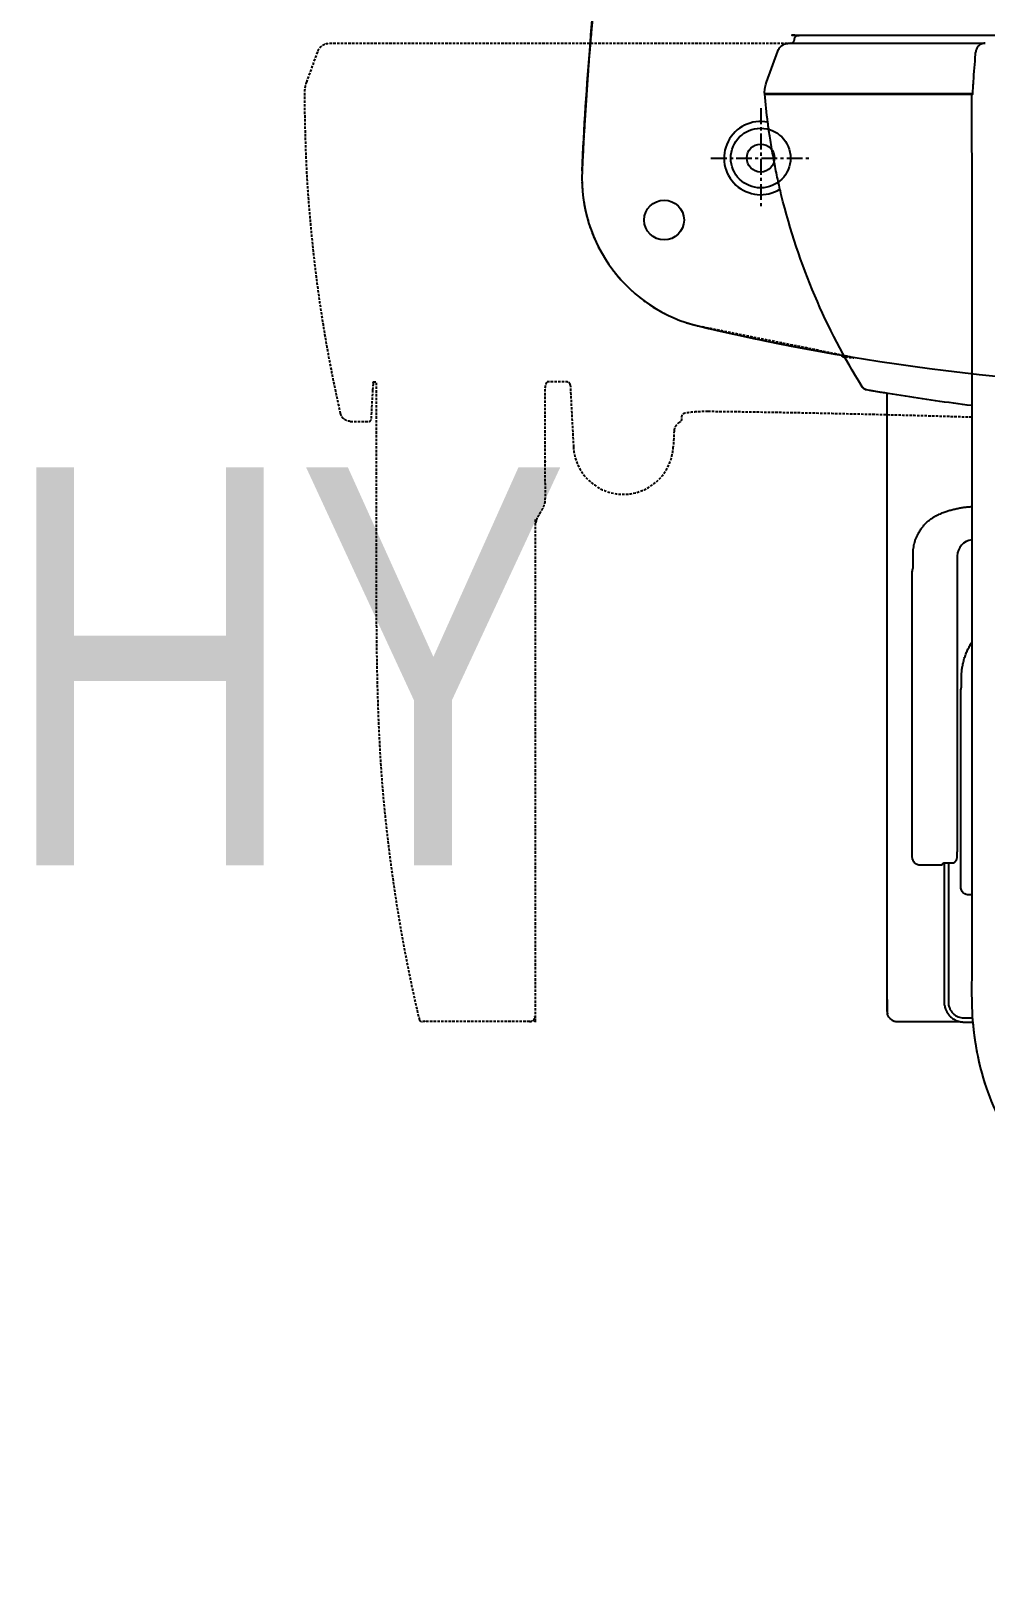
# Model space of a CAD drawing. Header units: millimetres. Extents: x 26027 to 581921, y 7230 to 233891.
# Drawn here: x 477823 to 478302, y 157519 to 158297 of the extents above; entities that cross this region are included whole.
import ezdxf
from ezdxf import colors
from ezdxf.entities.mleader import LeaderData, LeaderLine
from ezdxf.math import Vec2, Vec3

# ---------------------------------------------------------------- set-up
doc = ezdxf.new("R2010")
doc.units = ezdxf.units.MM
doc.header["$LTSCALE"] = 5
for name, pattern in [('CACHE', [0.375, 0.25, -0.125]), ('CENTER', [50.8, 31.75, -6.35, 6.35, -6.35]), ('FANTOME', [2.5, 1.25, -0.25, 0.25, -0.25, 0.25, -0.25])]:
    doc.linetypes.add(name, pattern=pattern)
doc.layers.add('72_EGR_BASE_TEXT', color=7, linetype='Continuous', lineweight=5)
doc.layers.add('E-POWR', color=7, linetype='Continuous', lineweight=9, true_color=0x4e7e3e)
for name, color, linetype in [('GE-ANCHORAGE_FLOOR', 222, 'Continuous'), ('GE-CLEARANCE', 83, 'FANTOME'), ('GE-EQUIPMENT', 140, 'Continuous'), ('GE-EQUIPMENT_INSERTION', 140, 'Continuous'), ('GE-EQUIPMENT_MOVEMENT', 241, 'CACHE'), ('GE-EQUIPMENT_OUTLINE', 131, 'CACHE')]:
    doc.layers.add(name, color=color, linetype=linetype)
doc.layers.add('GE-DESIGNER_WARNING', color=1, linetype='Continuous', plot=False)
doc.styles.get("Standard").update_dxf_attribs({"font": 'calibri.ttf'})
doc.styles.add('X3G_ENTITY_2587EA', font='swisscl.ttf', dxfattribs={"height": 200})

# ---------------------------------------------------------------- blocks, each defined once
blk = doc.blocks.new('GE-EUR01979')
at = {"layer": 'GE-ANCHORAGE_FLOOR', "color": 93, "linetype": 'CENTER', "ltscale": 0.05}
for p, q in [((-235, -577.47), (-235, -627.47)), ((-260, -602.47), (-210, -602.47))]:
    blk.add_line(p, q, dxfattribs=at)
at = {"layer": 'GE-ANCHORAGE_FLOOR'}
for radius in [15, 7]:
    blk.add_circle((-235, -602.47), radius, dxfattribs=at)
for centre, radius, start, end in [((-248.2, -612.45), 76.61, 177.38163, 256.72661), ((0, 439.67), 1157.61, 256.72661, 283.27339)]:
    blk.add_arc(centre, radius, start, end, dxfattribs=at)
blk.add_open_spline([(-324.73, -608.95), (-323.74, -587.37), (-322.36, -565.82), (-320.57, -544.29), (-318.93, -524.45), (-316.94, -504.63), (-314.59, -484.85), (-312.46, -466.81), (-310.02, -448.81), (-307.27, -430.85), (-304.8, -414.68), (-302.07, -398.55), (-299.08, -382.47), (-296.43, -368.24), (-293.58, -354.05), (-290.5, -339.91), (-287.81, -327.54), (-284.94, -315.21), (-281.9, -302.93), (-279.17, -291.9), (-276.3, -280.9), (-273.27, -269.95), (-270.42, -259.65), (-267.43, -249.39), (-264.3, -239.18), (-261.2, -229.04), (-257.95, -218.95), (-254.54, -208.92), (-251.11, -198.78), (-247.52, -188.69), (-243.75, -178.67), (-239.99, -168.63), (-236.05, -158.66), (-231.93, -148.76), (-227.84, -138.93), (-223.56, -129.17), (-219.09, -119.51)], degree=3, knots=[0, 0, 0, 0, 0.128638, 0.128638, 0.128638, 0.247261, 0.247261, 0.247261, 0.355467, 0.355467, 0.355467, 0.4529, 0.4529, 0.4529, 0.539109, 0.539109, 0.539109, 0.614491, 0.614491, 0.614491, 0.682171, 0.682171, 0.682171, 0.745821, 0.745821, 0.745821, 0.808952, 0.808952, 0.808952, 0.87271, 0.87271, 0.87271, 0.936576, 0.936576, 0.936576, 1, 1, 1, 1], dxfattribs=at)
at = {"layer": 'GE-CLEARANCE'}
blk.add_rational_spline([(511.71, -48.33), (518.19, -49.1), (524.65, -50), (546.92, -53.53), (562.63, -56.8), (585.94, -62.81), (593.67, -65), (609.02, -69.75), (616.64, -72.31), (636.64, -79.55), (648.9, -84.55), (675.56, -96.65), (689.86, -103.98), (710.76, -115.99), (717.63, -120.15), (731.18, -128.82), (737.86, -133.32), (750.49, -142.27), (756.46, -146.7), (786.34, -169.93), (808.62, -190.72), (837.23, -222.7), (845.23, -232.34), (856.7, -247.25), (860.43, -252.29), (871.66, -268.08), (878.84, -279.05), (893.56, -303.55), (900.92, -317.18), (914.95, -346.3), (921.5, -361.84), (927.27, -377.71), (929.17, -382.92), (931.07, -388.13), (932.96, -393.34), (936.68, -403.56), (940.08, -413.89), (947.9, -440.53), (951.86, -456.96), (958.16, -490.16), (960.49, -506.92), (963.21, -537.46), (963.88, -551.22), (964, -564.98), (964.02, -566.44), (964.02, -567.9), (964.02, -569.37), (964.02, -591.35), (963.44, -613.38), (961.04, -658.53), (959.15, -681.64), (954.09, -727.69), (950.9, -750.63), (943.26, -796.19), (938.8, -818.81), (933.72, -841.26), (933.65, -841.56), (933.58, -841.87), (932.37, -847.18), (931.15, -852.16), (929.21, -859.6), (928.55, -862.07), (927.85, -864.6), (927.83, -864.67), (927.81, -864.73), (927.72, -870.15), (927.6, -875.49), (927.25, -889.26), (926.98, -897.59), (926.31, -914.08), (925.9, -922.23), (924.96, -938.36), (924.42, -946.33), (923.21, -961.97), (922.54, -969.64), (921.1, -984.49), (920.33, -991.67), (919.25, -1001.17), (918.94, -1003.83), (918.3, -1009.14), (917.97, -1011.79), (916.97, -1019.76), (916.27, -1025.07), (914.06, -1041.01), (912.46, -1051.65), (907.21, -1083.78), (903.14, -1105.3), (896.73, -1134.94), (894.9, -1143), (892.99, -1151.06), (868.38, -1254.29), (813.26, -1344.98), (732.95, -1414.36), (726.17, -1427.21), (719, -1439.96), (706.72, -1460.48), (701.84, -1468.33), (694.31, -1480), (691.76, -1483.88), (687.89, -1489.67), (686.59, -1491.59), (684.62, -1494.47), (683.97, -1495.43), (682.65, -1497.34), (681.99, -1498.3), (678.25, -1503.67), (675.14, -1508.06), (656.51, -1533.8), (640.02, -1554.38), (605.3, -1593.7), (587.07, -1612.44), (549.13, -1647.91), (529.43, -1664.64), (494.83, -1691.35), (480.23, -1701.87), (458.18, -1716.69), (450.91, -1721.41), (431.31, -1733.71), (418.87, -1741.06), (396.7, -1753.4), (387.03, -1758.53), (372.46, -1765.9), (367.59, -1768.3), (360.27, -1771.82), (357.83, -1772.98), (352.95, -1775.27), (350.51, -1776.4), (345.58, -1778.65), (343.11, -1779.77), (335.65, -1783.09), (330.67, -1785.25), (318.98, -1790.19), (312.27, -1792.92), (298.54, -1798.3), (291.52, -1800.94), (280.93, -1804.76), (277.39, -1806.01), (272.06, -1807.85), (270.28, -1808.46), (267.6, -1809.37), (266.71, -1809.67), (265.37, -1810.12), (264.92, -1810.27), (264.03, -1810.56), (263.58, -1810.71), (262.61, -1811.03), (262.09, -1811.21), (259.55, -1812.04), (257.52, -1812.7), (252.48, -1814.31), (249.46, -1815.26), (242.28, -1817.46), (238.08, -1818.72), (217.4, -1824.72), (200.26, -1829.14), (173.82, -1835.02), (164.95, -1836.85), (151.47, -1839.4), (146.95, -1840.21), (140.12, -1841.39), (137.83, -1841.77), (134.4, -1842.33), (133.25, -1842.52), (131.53, -1842.79), (130.95, -1842.88), (129.8, -1843.06), (129.23, -1843.15), (128.07, -1843.33), (127.5, -1843.42), (125.12, -1843.79), (123.3, -1844.06), (115.87, -1845.14), (110.19, -1845.92), (97.04, -1847.57), (89.52, -1848.41), (78.13, -1849.53), (74.31, -1849.87), (68.56, -1850.36), (66.64, -1850.51), (63.7, -1850.74), (62.68, -1850.82), (60.26, -1850.99), (58.86, -1851.09), (53.84, -1851.44), (50.26, -1851.66), (36.37, -1852.43), (26.37, -1852.79), (11.95, -1853.09), (7.17, -1853.14), (2.53, -1853.16), (0.95, -1853.16), (-0.64, -1853.16), (-2.22, -1853.16), (-4.65, -1853.15), (-7.12, -1853.13), (-18.82, -1852.99), (-28.45, -1852.73), (-44.21, -1852.01), (-50.12, -1851.68), (-59.11, -1851.08), (-62.13, -1850.86), (-66.68, -1850.51), (-68.2, -1850.39), (-70.41, -1850.2), (-71.09, -1850.15), (-72.94, -1849.99), (-74.08, -1849.89), (-78.16, -1849.52), (-81.07, -1849.24), (-87.38, -1848.61), (-90.76, -1848.25), (-104.33, -1846.72), (-114.28, -1845.4), (-128.92, -1843.22), (-133.75, -1842.45), (-140.93, -1841.25), (-143.32, -1840.84), (-148.07, -1840), (-150.45, -1839.57), (-160.11, -1837.79), (-167.43, -1836.33), (-178.61, -1833.96), (-182.36, -1833.13), (-188.05, -1831.84), (-189.95, -1831.4), (-192.82, -1830.73), (-193.79, -1830.5), (-195.71, -1830.04), (-196.67, -1829.81), (-198.68, -1829.33), (-199.69, -1829.08), (-201.99, -1828.51), (-203.27, -1828.19), (-209.16, -1826.72), (-213.72, -1825.53), (-227.3, -1821.87), (-236.18, -1819.31), (-249.28, -1815.31), (-253.61, -1813.95), (-260.05, -1811.87), (-262.19, -1811.17), (-266.44, -1809.76), (-268.56, -1809.04), (-274.23, -1807.11), (-277.77, -1805.88), (-293.04, -1800.43), (-304.79, -1795.95), (-322.48, -1788.73), (-328.38, -1786.24), (-337.26, -1782.37), (-340.22, -1781.06), (-344.67, -1779.06), (-346.16, -1778.39), (-349.13, -1777.03), (-350.62, -1776.35), (-352.99, -1775.25), (-353.88, -1774.83), (-358.03, -1772.89), (-361.27, -1771.35), (-375.75, -1764.34), (-386.91, -1758.62), (-409.47, -1746.4), (-420.87, -1739.88), (-437.79, -1729.64), (-443.39, -1726.16), (-454.55, -1719.04), (-460.08, -1715.41), (-471.78, -1707.55), (-477.9, -1703.31), (-499.96, -1687.58), (-515.64, -1675.54), (-546.22, -1650.23), (-561.13, -1636.96), (-590.03, -1609.25), (-604.02, -1594.82), (-630.95, -1564.89), (-643.88, -1549.4), (-662.41, -1525.48), (-668.44, -1517.39), (-677.25, -1505.09), (-680.15, -1500.96), (-685.87, -1492.66), (-688.7, -1488.49), (-692.87, -1482.18), (-694.25, -1480.07), (-705.31, -1463.05), (-714.45, -1447.89), (-726.43, -1426.52), (-729.73, -1420.45), (-732.95, -1414.36), (-813.26, -1344.98), (-868.38, -1254.29), (-892.99, -1151.06), (-894.9, -1143), (-896.73, -1134.94), (-903.14, -1105.3), (-907.21, -1083.78), (-912.46, -1051.65), (-914.06, -1041.01), (-916.27, -1025.07), (-916.97, -1019.76), (-917.97, -1011.79), (-918.3, -1009.14), (-918.94, -1003.83), (-919.25, -1001.17), (-920.33, -991.67), (-921.1, -984.49), (-922.54, -969.64), (-923.21, -961.97), (-924.42, -946.33), (-924.96, -938.36), (-925.9, -922.23), (-926.31, -914.08), (-926.98, -897.59), (-927.25, -889.26), (-927.6, -875.49), (-927.72, -870.15), (-927.81, -864.73), (-927.83, -864.67), (-927.85, -864.6), (-928.55, -862.07), (-929.21, -859.6), (-931.15, -852.16), (-932.37, -847.18), (-933.58, -841.87), (-933.65, -841.56), (-933.72, -841.26), (-938.8, -818.81), (-943.26, -796.19), (-950.9, -750.63), (-954.09, -727.69), (-959.15, -681.64), (-961.04, -658.53), (-963.44, -613.38), (-964.02, -591.35), (-964.02, -569.37), (-964.02, -567.9), (-964.02, -566.44), (-964, -564.98), (-963.88, -551.22), (-963.21, -537.46), (-960.49, -506.92), (-958.16, -490.16), (-951.86, -456.96), (-947.9, -440.53), (-940.08, -413.89), (-936.68, -403.56), (-932.96, -393.34), (-931.07, -388.13), (-929.17, -382.92), (-927.27, -377.71), (-921.5, -361.84), (-914.95, -346.3), (-900.92, -317.18), (-893.56, -303.55), (-878.84, -279.05), (-871.66, -268.08), (-860.43, -252.29), (-856.7, -247.25), (-845.23, -232.34), (-837.23, -222.7), (-808.62, -190.72), (-786.34, -169.93), (-756.46, -146.7), (-750.49, -142.27), (-737.86, -133.32), (-731.18, -128.82), (-717.63, -120.15), (-710.76, -115.99), (-689.86, -103.98), (-675.56, -96.65), (-648.9, -84.55), (-636.64, -79.55), (-616.64, -72.31), (-609.02, -69.75), (-593.67, -65), (-585.94, -62.81), (-562.63, -56.8), (-546.92, -53.53), (-524.65, -50), (-518.19, -49.1), (-511.71, -48.33)], [1, 1, 1, 1, 1, 1, 1, 1, 1, 1, 1, 1, 1, 1, 1, 1, 1, 1, 1, 1, 1, 1, 1, 1, 1, 1, 1, 1, 1, 1, 1, 1, 1, 1, 1, 1, 1, 1, 1, 1, 1, 1, 1, 1, 0.999993594939, 0.999993594939, 1, 1, 1, 1, 1, 1, 1, 1, 1, 1, 1, 1, 1, 1, 1, 1, 1, 1, 1, 1, 1, 1, 1, 1, 1, 1, 1, 1, 1, 1, 1, 1, 1, 1, 1, 1, 1, 1, 1, 1, 1, 1, 1, 1, 0.967787937477, 0.967787937477, 1, 1, 1, 1, 1, 1, 1, 1, 1, 1, 1, 1, 1, 1, 1, 1, 1, 1, 1, 1, 1, 1, 1, 1, 1, 1, 1, 1, 1, 1, 1, 1, 1, 1, 1, 1, 1, 1, 1, 1, 1, 1, 1, 1, 1, 1, 1, 1, 1, 1, 1, 1, 1, 1, 1, 1, 1, 1, 1, 1, 1, 1, 1, 1, 1, 1, 1, 1, 1, 1, 1, 1, 1, 1, 1, 1, 1, 1, 1, 1, 1, 1, 1, 1, 1, 1, 1, 1, 1, 1, 1, 1, 1, 1, 1, 1, 1, 1, 0.999996158604, 0.999996158604, 1, 1, 1, 1, 1, 1, 1, 1, 1, 1, 1, 1, 1, 1, 1, 1, 1, 1, 1, 1, 1, 1, 1, 1, 1, 1, 1, 1, 1, 1, 1, 1, 1, 1, 1, 1, 1, 1, 1, 1, 1, 1, 1, 1, 1, 1, 1, 1, 1, 1, 1, 1, 1, 1, 1, 1, 1, 1, 1, 1, 1, 1, 1, 1, 1, 1, 1, 1, 1, 1, 1, 1, 1, 1, 1, 1, 1, 1, 1, 1, 1, 1, 1, 1, 1, 1, 1, 1, 1, 1, 1, 1, 1, 1, 1, 1, 1, 1, 0.967787823125, 0.967787823125, 1, 1, 1, 1, 1, 1, 1, 1, 1, 1, 1, 1, 1, 1, 1, 1, 1, 1, 1, 1, 1, 1, 1, 1, 1, 1, 1, 1, 1, 1, 1, 1, 1, 1, 1, 1, 1, 1, 1, 1, 1, 1, 1, 1, 0.999993594939, 0.999993594939, 1, 1, 1, 1, 1, 1, 1, 1, 1, 1, 1, 1, 1, 1, 1, 1, 1, 1, 1, 1, 1, 1, 1, 1, 1, 1, 1, 1, 1, 1, 1, 1, 1, 1, 1, 1, 1, 1, 1, 1, 1, 1, 1, 1], degree=3, knots=[0, 0, 0, 0, 0.023269, 0.023269, 0.080452, 0.080452, 0.109043, 0.109043, 0.137635, 0.137635, 0.1848, 0.1848, 0.242091, 0.242091, 0.270737, 0.270737, 0.299383, 0.299383, 0.32583, 0.32583, 0.434215, 0.434215, 0.478819, 0.478819, 0.501121, 0.501121, 0.547839, 0.547839, 0.603073, 0.603073, 0.663117, 0.663117, 0.663117, 1.663117, 1.663117, 1.663117, 1.75818, 1.75818, 1.905851, 1.905851, 2.053523, 2.053523, 2.17378, 2.17378, 2.17378, 2.182547, 2.182547, 2.182547, 2.235984, 2.235984, 2.292117, 2.292117, 2.34825, 2.34825, 2.404382, 2.404382, 2.404382, 2.405314, 2.405314, 2.420541, 2.420541, 2.428154, 2.428154, 2.428344, 2.428344, 2.428344, 2.470493, 2.470493, 2.53809, 2.53809, 2.605687, 2.605687, 2.673284, 2.673284, 2.740881, 2.740881, 2.808478, 2.808478, 2.834718, 2.834718, 2.860958, 2.860958, 2.913438, 2.913438, 3.018399, 3.018399, 3.2303, 3.2303, 3.309204, 3.309204, 3.309204, 3.933462, 3.933462, 3.933462, 4.770255, 4.770255, 5.295138, 5.295138, 5.55758, 5.55758, 5.688801, 5.688801, 5.754411, 5.754411, 5.820021, 5.820021, 6.122276, 6.122276, 7.606105, 7.606105, 9.089934, 9.089934, 10.573763, 10.573763, 11.620162, 11.620162, 12.127925, 12.127925, 12.983197, 12.983197, 13.638484, 13.638484, 13.966128, 13.966128, 14.129949, 14.129949, 14.293771, 14.293771, 14.459614, 14.459614, 14.793369, 14.793369, 15.243027, 15.243027, 15.710278, 15.710278, 15.943904, 15.943904, 16.060716, 16.060716, 16.119123, 16.119123, 16.148326, 16.148326, 16.177529, 16.177529, 16.210537, 16.210537, 16.339011, 16.339011, 16.526686, 16.526686, 16.782296, 16.782296, 17.773509, 17.773509, 18.262104, 18.262104, 18.506402, 18.506402, 18.628551, 18.628551, 18.689625, 18.689625, 18.720162, 18.720162, 18.7507, 18.7507, 18.780764, 18.780764, 18.874817, 18.874817, 19.164726, 19.164726, 19.538604, 19.538604, 19.725543, 19.725543, 19.819012, 19.819012, 19.868189, 19.868189, 19.937416, 19.937416, 20.115945, 20.115945, 20.638695, 20.638695, 20.908221, 20.908221, 20.908221, 20.915011, 20.915011, 20.915011, 20.997752, 20.997752, 21.303196, 21.303196, 21.481208, 21.481208, 21.570213, 21.570213, 21.614716, 21.614716, 21.634617, 21.634617, 21.667436, 21.667436, 21.751611, 21.751611, 21.85121, 21.85121, 22.153875, 22.153875, 22.305207, 22.305207, 22.380874, 22.380874, 22.45654, 22.45654, 22.687518, 22.687518, 22.803007, 22.803007, 22.860751, 22.860751, 22.889623, 22.889623, 22.918496, 22.918496, 22.948063, 22.948063, 22.985887, 22.985887, 23.121496, 23.121496, 23.393429, 23.393429, 23.529395, 23.529395, 23.597378, 23.597378, 23.665361, 23.665361, 23.778444, 23.778444, 24.15334, 24.15334, 24.340787, 24.340787, 24.434511, 24.434511, 24.481373, 24.481373, 24.528235, 24.528235, 24.556567, 24.556567, 24.659897, 24.659897, 25.018563, 25.018563, 25.392046, 25.392046, 25.578788, 25.578788, 25.765529, 25.765529, 25.973583, 25.973583, 26.520801, 26.520801, 27.068019, 27.068019, 27.615237, 27.615237, 28.162455, 28.162455, 28.436064, 28.436064, 28.572869, 28.572869, 28.709673, 28.709673, 28.778076, 28.778076, 29.260911, 29.260911, 29.451381, 29.451381, 29.451381, 30.075641, 30.075641, 30.075641, 30.154545, 30.154545, 30.366446, 30.366446, 30.471406, 30.471406, 30.523887, 30.523887, 30.550127, 30.550127, 30.576367, 30.576367, 30.643964, 30.643964, 30.711561, 30.711561, 30.779158, 30.779158, 30.846755, 30.846755, 30.914352, 30.914352, 30.956501, 30.956501, 30.956501, 30.956691, 30.956691, 30.964304, 30.964304, 30.97953, 30.97953, 30.980462, 30.980462, 30.980462, 31.036595, 31.036595, 31.092728, 31.092728, 31.14886, 31.14886, 31.202297, 31.202297, 31.202297, 31.211064, 31.211064, 31.211064, 31.331322, 31.331322, 31.478993, 31.478993, 31.626665, 31.626665, 31.721727, 31.721727, 31.721727, 32.721727, 32.721727, 32.721727, 32.781772, 32.781772, 32.837006, 32.837006, 32.883724, 32.883724, 32.906026, 32.906026, 32.95063, 32.95063, 33.059014, 33.059014, 33.085462, 33.085462, 33.114108, 33.114108, 33.142753, 33.142753, 33.200044, 33.200044, 33.24721, 33.24721, 33.275802, 33.275802, 33.304393, 33.304393, 33.361576, 33.361576, 33.384845, 33.384845, 33.384845, 33.384845], dxfattribs=at)
at = {"layer": 'GE-EQUIPMENT'}
for p, q in [((-232.1, -564.34), (-226.41, -548.72)), ((-168.41, -544.77), (-146.29, -544.77)), ((-126.97, -549.32), (-126.97, -549.32)), ((-233.01, -569.97), (-233.01, -569.35)), ((-233.01, -569.97), (-128.43, -569.97)), ((-230.99, -570.27), (-231, -569.97)), ((-171.4, -1025.24), (-171.4, -720.73))]:
    blk.add_line(p, q, dxfattribs=at)
for points in [[(-128.93, -794.37, 0.384575), (-136.21, -802.43), (-136.21, -951.15)], [(-171.4, -1031.38), (-171.4, -1025.24), (-171.4, -1031.38, 0.056405), (-171.27, -1032.5)], [(-168.85, -1035.74, 0.128872), (-166.4, -1036.38), (-156.29, -1036.38), (-135.02, -1036.38)]]:
    blk.add_lwpolyline(points, format="xyb", dxfattribs=at)
blk.add_circle((-283.5, -633.59), 10, dxfattribs=at)
for centre, radius, start, end in [((-235, -602.47), 18.39, 78.83111, 301.81621), ((-248.2, -612.45), 76.61, 177.37218, 256.72661), ((0, 439.67), 1157.61, 256.72661, 260.39469)]:
    blk.add_arc(centre, radius, start, end, dxfattribs=at)
for points, knots in [([(-219.09, -119.51), (-226.41, -135.31), (-233.19, -151.36), (-239.51, -167.58), (-246.72, -186.08), (-253.34, -204.81), (-259.44, -223.71), (-266.17, -244.59), (-272.28, -265.68), (-277.83, -286.91), (-284.08, -310.81), (-289.62, -334.89), (-294.54, -359.1), (-300.08, -386.38), (-304.82, -413.82), (-308.85, -441.37), (-313.03, -470.01), (-316.43, -498.77), (-319.11, -527.59), (-321.62, -554.66), (-323.48, -581.78), (-324.73, -608.93)], [0, 0, 0, 0, 0.10372, 0.10372, 0.10372, 0.221992, 0.221992, 0.221992, 0.352703, 0.352703, 0.352703, 0.49985, 0.49985, 0.49985, 0.665671, 0.665671, 0.665671, 0.838099, 0.838099, 0.838099, 1, 1, 1, 1]), ([(-231.41, -584.65), (-232.03, -579.87), (-232.55, -575.07), (-232.96, -570.27), (-232.09, -570.27), (-230.27, -570.27), (-227.27, -570.27), (-222.66, -570.27), (-215.28, -570.27), (-205.39, -570.27), (-195.5, -570.27), (-183.1, -570.27), (-168.65, -570.27), (-156.57, -570.27), (-143.05, -570.27), (-128.45, -570.27), (-128.4, -569.02), (-128.33, -568.07), (-128.21, -566.24), (-128.16, -565.51), (-128.11, -564.78), (-127.73, -559.43), (-127.4, -554.86), (-127.04, -550.33), (-127.02, -549.99), (-127, -549.65), (-126.96, -549.24), (-126.96, -549.2), (-126.96, -549.15), (-126.95, -549.11)], [0, 0, 0, 0, 1.446591, 1.446591, 1.446591, 1.630586, 1.630586, 1.630586, 1.912815, 1.912815, 1.912815, 2.195043, 2.195043, 2.195043, 2.43089, 2.43089, 2.43089, 2.565956, 2.565956, 2.565956, 2.82161, 2.82161, 4.434352, 4.434352, 4.434352, 4.554049, 4.554049, 4.554049, 4.56037, 4.56037, 4.56037, 4.56037]), ([(-226.41, -548.72), (-226.19, -548.11), (-225.87, -547.53), (-225.06, -546.52), (-224.58, -546.08), (-223.51, -545.39), (-222.91, -545.13), (-222.05, -544.9), (-221.8, -544.85), (-221.29, -544.79), (-221.03, -544.77), (-220.77, -544.77)], [0, 0, 0, 0, 0.1945222, 0.1945222, 0.385584, 0.385584, 0.5767703, 0.5767703, 0.6529688, 0.6529688, 0.7304321, 0.7304321, 0.7304321, 0.7304321]), ([(-220.78, -544.77), (-220.78, -544.77), (-220.33, -544.77), (-219.44, -544.77), (-219.28, -544.77), (-219.11, -544.77), (-218.93, -544.77), (-218, -544.77), (-216.71, -544.77), (-215.08, -544.77), (-214.33, -544.77), (-213.51, -544.77), (-212.61, -544.77), (-211.26, -544.77), (-209.74, -544.77), (-208.07, -544.77), (-206.21, -544.77), (-204.17, -544.77), (-201.93, -544.77), (-201.08, -544.77), (-200.21, -544.77), (-199.3, -544.77), (-196.39, -544.77), (-193.2, -544.77), (-189.74, -544.77), (-188.87, -544.77), (-187.99, -544.77), (-187.09, -544.77), (-184.82, -544.77), (-182.45, -544.77), (-179.97, -544.77), (-176.91, -544.77), (-173.69, -544.77), (-170.33, -544.77), (-169.7, -544.77), (-169.06, -544.77), (-168.41, -544.77)], [0.372619, 0.372619, 0.372619, 0.372619, 0.4422918, 0.4422918, 0.4422918, 0.4545455, 0.4545455, 0.4545455, 0.5168809, 0.5168809, 0.5168809, 0.5454545, 0.5454545, 0.5454545, 0.5886618, 0.5886618, 0.5886618, 0.6363636, 0.6363636, 0.6363636, 0.6544072, 0.6544072, 0.6544072, 0.712725, 0.712725, 0.712725, 0.7272727, 0.7272727, 0.7272727, 0.7641144, 0.7641144, 0.7641144, 0.8096104, 0.8096104, 0.8096104, 0.8181818, 0.8181818, 0.8181818, 0.8181818]), ([(-146.29, -544.77), (-145.14, -544.77), (-143.99, -544.77), (-142.83, -544.77), (-139.58, -544.77), (-136.24, -544.77), (-132.83, -544.77), (-129.39, -544.77), (-125.87, -544.77), (-122.26, -544.77)], [0.90909091, 0.90909091, 0.90909091, 0.90909091, 0.92225375, 0.92225375, 0.92225375, 0.95899336, 0.95899336, 0.95899336, 0.99594752, 0.99594752, 0.99594752, 0.99594752]), ([(-122.26, -544.77), (-122.6, -544.77), (-122.94, -544.81), (-123.62, -544.96), (-123.96, -545.08), (-124.84, -545.5), (-125.32, -545.87), (-126.1, -546.71), (-126.39, -547.18), (-126.8, -548.13), (-126.92, -548.62), (-126.95, -549.11)], [-0.8003788, -0.8003788, -0.8003788, -0.8003788, -0.6974722, -0.6974722, -0.5856371, -0.5856371, -0.3854397, -0.3854397, -0.1884304, -0.1884304, -0.0000051, -0.0000051, -0.0000051, -0.0000051]), ([(-128.99, -570.27), (-128.99, -574.06), (-128.99, -577.81), (-128.99, -585.34), (-128.99, -589.02), (-128.98, -600.13), (-128.98, -607.89), (-128.98, -620.8), (-128.98, -625.96), (-128.97, -667.8), (-128.96, -706.18), (-128.94, -769.33), (-128.93, -793.22), (-128.92, -840.27), (-128.92, -863.56), (-128.93, -911.76), (-128.94, -934.22), (-128.96, -962.83), (-128.97, -966.74), (-128.97, -976), (-128.98, -981.22), (-128.98, -991.56), (-128.98, -996.69), (-128.98, -1005.33), (-128.98, -1009.2), (-128.98, -1016.28), (-128.99, -1019.8), (-128.99, -1023.09), (-128.99, -1033.04), (-128.14, -1046.91), (-120.34, -1075.11), (-114.97, -1087.12), (-98.82, -1111.33), (-87.56, -1122.48), (-68.93, -1134.85), (-63.27, -1138.01), (-52.92, -1142.79), (-48.33, -1144.6), (-40.17, -1147.31), (-36.56, -1148.36), (-30.09, -1149.92), (-27.26, -1150.5), (-20.34, -1151.73), (-16.14, -1152.29), (-7.93, -1152.99), (-3.99, -1153.15), (0, -1153.16), (3.51, -1153.15), (6.98, -1153.03), (14.17, -1152.49), (17.82, -1152.07), (29.85, -1150.19), (37.16, -1148.31), (48.04, -1144.7), (52.63, -1142.9), (62.38, -1138.43), (67.5, -1135.65), (85.82, -1123.96), (97.35, -1112.98), (114.16, -1088.74), (119.84, -1076.48), (128, -1047.93), (128.99, -1033.76), (128.99, -1023.09), (128.99, -1019.71), (128.98, -1016.1), (128.98, -1008.81), (128.98, -1004.83), (128.98, -995.95), (128.98, -990.71), (128.98, -980.23), (128.97, -975.05), (128.96, -961.21), (128.96, -952.19), (128.94, -919.12), (128.93, -895.41), (128.92, -847.46), (128.92, -822.74), (128.93, -769.94), (128.95, -742), (128.97, -682.11), (128.98, -650.84), (128.98, -612.2), (128.98, -603.55), (128.98, -591.14), (128.99, -586.98), (128.99, -578.61), (128.99, -574.47), (128.99, -570.27)], [0, 0, 0, 0, 1.336423, 1.336423, 2.620994, 2.620994, 5.233735, 5.233735, 6.962081, 6.962081, 19.110274, 19.110274, 26.254875, 26.254875, 33.103365, 33.103365, 40.195028, 40.195028, 41.329778, 41.329778, 42.853093, 42.853093, 44.299313, 44.299313, 45.42348, 45.42348, 46.412499, 46.412499, 46.412499, 49.399443, 49.399443, 51.864096, 51.864096, 54.828578, 54.828578, 56.031778, 56.031778, 56.944846, 56.944846, 57.636183, 57.636183, 58.159, 58.159, 58.918513, 58.918513, 59.633248, 59.633248, 59.633248, 60.686211, 60.686211, 61.797466, 61.797466, 64.370761, 64.370761, 66.265214, 66.265214, 68.541325, 68.541325, 74.730901, 74.730901, 79.998086, 79.998086, 86.243216, 86.243216, 86.243216, 87.238953, 87.238953, 88.374692, 88.374692, 89.830765, 89.830765, 91.315809, 91.315809, 93.717562, 93.717562, 100.757789, 100.757789, 108.360137, 108.360137, 117.27389, 117.27389, 127.805052, 127.805052, 130.901058, 130.901058, 132.406881, 132.406881, 133.967787, 133.967787, 133.967787, 133.967787]), ([(-225.56, -617.04), (-226.13, -614.58), (-226.72, -611.78), (-227.88, -606.02), (-228.45, -603), (-229.5, -597.12), (-229.99, -594.19), (-230.8, -589.05), (-231.14, -586.73), (-231.41, -584.65)], [0.011681, 0.011681, 0.011681, 0.011681, 0.946361, 0.946361, 1.854237, 1.854237, 2.738354, 2.738354, 3.519777, 3.519777, 3.519777, 3.519777]), ([(-183.98, -717.39), (-193.08, -702.79), (-201.07, -687.42), (-214.61, -655.52), (-220.17, -638.87), (-224.63, -620.93), (-224.94, -619.64), (-225.25, -618.34), (-225.56, -617.04)], [0, 0, 0, 0, 5.163751, 5.163751, 10.396778, 10.396778, 10.396778, 10.797004, 10.797004, 10.797004, 10.797004]), ([(-181.61, -718.99), (-181.96, -718.93), (-182.31, -718.81), (-182.95, -718.47), (-183.26, -718.25), (-183.69, -717.81), (-183.84, -717.61), (-183.98, -717.39)], [0, 0, 0, 0, 0.107407, 0.107407, 0.2180443, 0.2180443, 0.2930529, 0.2930529, 0.2930529, 0.2930529]), ([(-128.95, -726.84), (-135.05, -726.09), (-141.13, -725.28), (-158.71, -722.8), (-170.17, -720.99), (-181.61, -718.99)], [7.346108, 7.346108, 7.346108, 7.346108, 9.187571, 9.187571, 12.669899, 12.669899, 12.669899, 12.669899]), ([(-143.96, -957.78), (-147.58, -957.78), (-151.21, -957.78), (-154.84, -957.78), (-155.27, -957.78), (-155.7, -957.71), (-156.51, -957.44), (-156.9, -957.24), (-157.57, -956.73), (-157.88, -956.41), (-158.36, -955.72), (-158.55, -955.33), (-158.77, -954.55), (-158.83, -954.17), (-158.83, -953.78), (-158.83, -905.98), (-158.83, -858.17), (-158.83, -810.37)], [0, 0, 0, 0, 1, 1, 1, 1.129084, 1.129084, 1.256252, 1.256252, 1.383315, 1.383315, 1.510437, 1.510437, 1.62503, 1.62503, 1.62503, 2.62503, 2.62503, 2.62503, 2.62503]), ([(-128.97, -972.7), (-129.48, -972.7), (-129.98, -972.7), (-130.49, -972.7), (-130.92, -972.7), (-131.35, -972.62), (-132.16, -972.35), (-132.55, -972.15), (-133.22, -971.64), (-133.52, -971.33), (-134.01, -970.63), (-134.19, -970.24), (-134.42, -969.46), (-134.48, -969.08), (-134.48, -968.7), (-134.48, -935.84), (-134.48, -902.97), (-134.48, -870.11)], [0, 0, 0, 0, 1, 1, 1, 1.129073, 1.129073, 1.256239, 1.256239, 1.383304, 1.383304, 1.510428, 1.510428, 1.62503, 1.62503, 1.62503, 2.62503, 2.62503, 2.62503, 2.62503]), ([(-168.85, -1035.74), (-169.11, -1035.59), (-169.4, -1035.4), (-169.9, -1034.97), (-170.12, -1034.74), (-170.49, -1034.29), (-170.64, -1034.06), (-170.9, -1033.58), (-171.01, -1033.33), (-171.17, -1032.89), (-171.23, -1032.69), (-171.27, -1032.5)], [0, 0, 0, 0, 0.1164214, 0.1164214, 0.2109281, 0.2109281, 0.2920714, 0.2920714, 0.3779002, 0.3779002, 0.4508007, 0.4508007, 0.4508007, 0.4508007])]:
    blk.add_open_spline(points, degree=3, knots=knots, dxfattribs=at)
for points, weights, degree, knots in [([(-220, -544.77), (-218.83, -544.77), (-218, -543.94), (-218, -542.77), (-218, -541.6), (-217.17, -540.77), (-216, -540.77), (-144.05, -540.77), (-72.1, -540.77), (-0.15, -540.77), (-0.15, -540.77), (-0.15, -540.79), (-0.15, -540.86), (-0.15, -540.91), (-0.15, -541.1), (-0.15, -541.27), (-0.15, -541.64), (-0.15, -541.85), (-0.15, -542.29), (-0.15, -542.53), (-0.15, -542.76), (-0.15, -542.77), (-0.15, -544.77)], [1, 0.804737854124, 0.804737854124, 1, 0.804737854124, 0.804737854124, 1, 1, 1, 1, 1, 1, 1, 1, 1, 1, 1, 1, 1, 1, 1, 1, 1], 3, [0, 0, 0, 0, 1.570796, 1.570796, 1.570796, 3.141593, 3.141593, 3.141593, 4.141593, 4.141593, 4.141593, 4.189017, 4.189017, 4.235749, 4.235749, 4.313938, 4.313938, 4.384758, 4.384758, 4.45584, 4.45584, 4.456473, 4.456473, 4.456473, 4.456473]), ([(-158.67, -809.39), (-158.57, -809.1), (-158.47, -808.78), (-158.41, -808.54), (-158.41, -806.17), (-158.41, -803.8), (-158.41, -801.43), (-158.41, -792.5), (-153.52, -785.02), (-145.32, -781.44), (-140.12, -779.17), (-134.6, -777.88), (-128.93, -777.59)], [1, 1, 1, 1, 1, 1, 1, 0.891106684356, 0.891106684356, 1, 0.989130585663, 0.989130585663, 1], 3, [0, 0, 0, 0, 0.645241, 0.645241, 0.645241, 1.645241, 1.645241, 1.645241, 2.80452, 2.80452, 2.80452, 3.166168, 3.166168, 3.166168, 3.166168]), ([(-134.32, -869.15), (-134.24, -868.92), (-134.17, -868.68), (-134.11, -868.47), (-134.11, -866.89), (-134.11, -865.31), (-134.11, -863.73), (-134.11, -857.32), (-132.33, -851.16), (-128.92, -845.73)], [1, 1, 1, 1, 1, 1, 1, 0.973903935079, 0.973903935079, 1], 3, [0, 0, 0, 0, 0.510702, 0.510702, 0.510702, 1.510702, 1.510702, 1.510702, 2.072144, 2.072144, 2.072144, 2.072144]), ([(-143.96, -957.78), (-143.95, -957.78), (-143.95, -957.78), (-143.95, -957.78), (-143.74, -957.43), (-143.53, -957.08), (-143.32, -956.74), (-143.31, -956.71), (-143.11, -956.69), (-142.83, -956.69), (-141.45, -956.69), (-140.07, -956.69), (-138.69, -956.69), (-137.97, -956.69), (-137.34, -956.34), (-136.96, -955.71), (-136.85, -955.53), (-136.74, -955.35), (-136.64, -955.17), (-136.64, -955.17), (-136.64, -955.17), (-136.64, -955.17), (-136.57, -955.06), (-136.52, -954.95), (-136.44, -954.75), (-136.41, -954.65), (-136.36, -954.43), (-136.34, -954.31), (-136.31, -954.08), (-136.3, -953.96), (-136.27, -953.62), (-136.25, -953.37), (-136.23, -952.81), (-136.22, -952.5), (-136.21, -951.85), (-136.21, -951.5), (-136.21, -951.15)], [1, 0.999367217568, 0.999367217568, 1, 1, 1, 1, 0.816916247339, 0.816916247339, 1, 1, 1, 1, 0.912973891917, 0.912973891917, 1, 1, 1, 1, 0.999999999122, 0.999999999122, 1, 1, 1, 1, 1, 1, 1, 1, 1, 1, 1, 1, 1, 1, 1, 1], 3, [0, 0, 0, 0, 0.087147, 0.087147, 0.087147, 1.087147, 1.087147, 1.087147, 2.605583, 2.605583, 2.605583, 3.605583, 3.605583, 3.605583, 4.638956, 4.638956, 4.638956, 5.638956, 5.638956, 5.638956, 5.639059, 5.639059, 5.639059, 5.677681, 5.677681, 5.713049, 5.713049, 5.777057, 5.777057, 5.837984, 5.837984, 5.943919, 5.943919, 6.046487, 6.046487, 6.150175, 6.150175, 6.150175, 6.150175]), ([(-142.8, -956.69), (-142.8, -991.66), (-142.8, -1026.63), (-142.8, -1036.63), (-132.8, -1036.63), (-130.61, -1036.63), (-128.42, -1036.63)], [1, 1, 1, 0.707214460573, 1, 1, 1], 2, [0, 0, 0, 1, 1, 2.570492, 2.570492, 3.570492, 3.570492, 3.570492]), ([(-140.7, -956.69), (-140.7, -991.66), (-140.7, -1026.63), (-140.7, -1034.53), (-132.8, -1034.53), (-130.69, -1034.53), (-128.59, -1034.53)], [1, 1, 1, 0.707214460576, 1, 1, 1], 2, [0, 0, 0, 1, 1, 2.570492, 2.570492, 3.570492, 3.570492, 3.570492])]:
    blk.add_rational_spline(points, weights, degree=degree, knots=knots, dxfattribs=at)
for points in [[(-233.01, -569.35), (-232.99, -567.65), (-232.68, -565.94), (-232.1, -564.34)], [(-232.1, -564.34), (-232.1, -564.34), (-232.1, -564.34), (-232.1, -564.34)], [(-233.01, -569.35), (-233.01, -569.35), (-233.01, -569.35), (-233.01, -569.35)], [(-183.98, -717.39), (-183.98, -717.39), (-183.98, -717.39), (-183.98, -717.39)], [(-158.83, -810.37), (-158.83, -810.04), (-158.77, -809.7), (-158.67, -809.39)], [(-134.48, -870.11), (-134.48, -869.79), (-134.42, -869.46), (-134.32, -869.15)]]:
    blk.add_open_spline(points, degree=3, dxfattribs=at)
at = {"layer": 'GE-EQUIPMENT_MOVEMENT'}
for p, q in [((-463.12, -564.35), (-457.43, -548.72)), ((-429.68, -715.57), (-429.73, -716.58)), ((-429.85, -718.95), (-429.73, -716.58)), ((-278.52, -739.51), (-278.94, -747.63))]:
    blk.add_line(p, q, dxfattribs=at)
for points in [[(-441.18, -734.77), (-431.54, -734.77, 0.277417), (-430.61, -733.34), (-429.85, -718.95)], [(-330.69, -716.4), (-329.06, -747.63, 0.948922), (-278.94, -747.63)]]:
    blk.add_lwpolyline(points, format="xyb", dxfattribs=at)
for points in [[(-404.94, -1036.41), (-404.89, -1036.41), (-404.82, -1036.41)], [(-403.8, -1036.33), (-403.9, -1036.43), (-404.82, -1036.41)], [(-351.2, -1036.38), (-403.5, -1036.38), (-403.5, -1036.23), (-403.8, -1036.23), (-403.8, -1036.33)]]:
    blk.add_lwpolyline(points, dxfattribs=at)
blk.add_arc((-404.9, -1034.41), 2, 216.97194, 269, dxfattribs=at)
blk.add_ellipse((-332.19, -716.72), major_axis=(-1.39, 2.08), ratio=0.70588, start_param=6.28316, end_param=6.283177, dxfattribs=at)
for points, knots in [([(-457.43, -548.72), (-457.22, -548.14), (-456.92, -547.6), (-456.17, -546.63), (-455.73, -546.2), (-454.73, -545.5), (-454.18, -545.23), (-453.01, -544.86), (-452.4, -544.77), (-451.79, -544.77), (-342.15, -544.77), (-232.5, -544.77), (-220.35, -544.77)], [0, 0, 0, 0, 0.184352, 0.184352, 0.36723, 0.36723, 0.550736, 0.550736, 0.734459, 0.734459, 0.734459, 1.734459, 1.734459, 1.734459, 1.734459]), ([(-429.66, -715.24), (-429.66, -715.21), (-429.65, -715.14), (-429.65, -715.07), (-429.65, -715.02)], [0.1811897, 0.1811897, 0.1811897, 0.1811897, 0.2222222, 0.3103421, 0.3103421, 0.3103421, 0.3103421]), ([(-429.65, -715.02), (-429.65, -715.01), (-429.65, -714.99), (-429.65, -714.98), (-429.16, -714.98), (-428.68, -714.98), (-428.2, -714.98), (-428.2, -748.78), (-428.2, -782.58), (-428.2, -816.38), (-428.2, -878.32), (-426.38, -910.27), (-422.76, -942), (-419.13, -973.74), (-413.7, -1005.26), (-406.5, -1035.61)], [0, 0, 0, 0, 1, 1, 1, 2, 2, 2, 3, 3, 3, 3.5, 3.5, 3.5, 4, 4, 4, 4]), ([(-330.69, -716.4), (-330.7, -716.34), (-330.7, -716.27), (-330.72, -716.21), (-330.73, -716.14), (-330.74, -716.08), (-330.76, -716.02), (-330.78, -715.96), (-330.81, -715.9), (-330.83, -715.84), (-330.86, -715.78), (-330.9, -715.72), (-330.94, -715.66), (-330.98, -715.6), (-331.02, -715.54), (-331.07, -715.48), (-331.13, -715.42), (-331.19, -715.37), (-331.25, -715.31), (-331.32, -715.26), (-331.39, -715.21), (-331.46, -715.17), (-331.54, -715.13), (-331.61, -715.1), (-331.68, -715.07), (-331.76, -715.04), (-331.83, -715.02), (-331.92, -715.01), (-332, -714.99), (-332.1, -714.98), (-332.19, -714.98), (-335.55, -714.98), (-338.91, -714.98), (-342.27, -714.98)], [0, 0, 0, 0, 0.1, 0.1, 0.1, 0.2, 0.2, 0.2, 0.3, 0.3, 0.3, 0.4, 0.4, 0.4, 0.5, 0.5, 0.5, 0.6, 0.6, 0.6, 0.7, 0.7, 0.7, 0.8, 0.8, 0.8, 0.9, 0.9, 0.9, 1, 1, 1, 2, 2, 2, 2]), ([(-441.18, -734.77), (-441.72, -734.77), (-442.27, -734.68), (-443.28, -734.34), (-443.76, -734.08), (-444.61, -733.44), (-444.99, -733.05), (-445.59, -732.18), (-445.83, -731.69), (-446.01, -731.08), (-446.03, -730.97), (-446.06, -730.87)], [0.0000016, 0.0000016, 0.0000016, 0.0000016, 0.1620877, 0.1620877, 0.3213066, 0.3213066, 0.4806284, 0.4806284, 0.6399464, 0.6399464, 0.6713209, 0.6713209, 0.6713209, 0.6713209]), ([(-272.88, -730.67), (-273.56, -730.81), (-274.1, -731.1), (-274.53, -731.41), (-274.6, -731.47), (-274.66, -731.52)], [0, 0, 0, 0, 0.4361166, 0.4361166, 0.5397511, 0.5397511, 0.5397511, 0.5397511]), ([(-261.52, -729.86), (-263.04, -729.84), (-264.59, -729.87), (-267.5, -730), (-268.9, -730.12), (-271.17, -730.38), (-272.1, -730.52), (-272.88, -730.67)], [0, 0, 0, 0, 0.458065, 0.458065, 0.920767, 0.920767, 1.310653, 1.310653, 1.310653, 1.310653]), ([(-128.95, -732.74), (-129.12, -732.73), (-129.28, -732.73), (-129.45, -732.72), (-156.37, -731.89), (-208.94, -730.43), (-261.52, -729.86)], [17.65064, 17.65064, 17.65064, 17.65064, 17.748968, 17.748968, 17.748968, 33.522887, 33.522887, 33.522887, 33.522887]), ([(-275.84, -735.34), (-276.32, -735.59), (-276.77, -735.92), (-277.51, -736.7), (-277.81, -737.15), (-278.27, -738.11), (-278.42, -738.63), (-278.49, -739.22), (-278.5, -739.29), (-278.51, -739.38), (-278.51, -739.4), (-278.51, -739.45), (-278.51, -739.46), (-278.52, -739.49), (-278.52, -739.49), (-278.52, -739.49), (-278.52, -739.5), (-278.52, -739.5), (-278.52, -739.5), (-278.52, -739.5), (-278.52, -739.5), (-278.52, -739.5), (-278.52, -739.5), (-278.52, -739.5), (-278.52, -739.5), (-278.52, -739.51), (-278.52, -739.51), (-278.52, -739.51), (-278.52, -739.51), (-278.52, -739.51), (-278.52, -739.51), (-278.52, -739.51)], [0, 0, 0, 0, 0.1621221, 0.1621221, 0.3213396, 0.3213396, 0.4806614, 0.4806614, 0.5003255, 0.5003255, 0.5076984, 0.5076984, 0.5132284, 0.5132284, 0.514266, 0.514266, 0.5147676, 0.5147676, 0.5150188, 0.5150188, 0.5152712, 0.5152712, 0.5155234, 0.5155234, 0.5165507, 0.5165507, 0.5245783, 0.5245783, 0.5370822, 0.5370822, 0.5372684, 0.5372684, 0.5372684, 0.5372684]), ([(-274.66, -731.52), (-274.7, -732.24), (-274.74, -732.95), (-274.78, -733.67), (-274.78, -733.78), (-274.8, -733.89), (-274.84, -734.1), (-274.87, -734.2), (-274.99, -734.49), (-275.1, -734.68), (-275.4, -735.04), (-275.61, -735.22), (-275.84, -735.34)], [0, 0, 0, 0, 1, 1, 1, 1.03244, 1.03244, 1.064053, 1.064053, 1.126994, 1.126994, 1.206261, 1.206261, 1.206261, 1.206261])]:
    blk.add_open_spline(points, degree=3, knots=knots, dxfattribs=at)
for points, weights, knots in [([(-446.06, -730.87), (-458, -678.11), (-464.02, -624.36), (-464.06, -570.27), (-464.02, -569.41), (-464.02, -569.38), (-464.02, -569.35), (-464.02, -569.13), (-464.01, -568.92), (-463.99, -568.49), (-463.98, -568.28), (-463.92, -567.65), (-463.86, -567.23), (-463.63, -565.97), (-463.41, -565.15), (-463.12, -564.35)], [1, 0.995903307786, 0.995903307786, 1, 1, 1, 1, 1, 1, 1, 1, 1, 1, 1, 1, 1], [0, 0, 0, 0, 0.2218349, 0.2218349, 0.2218349, 0.3745997, 0.3745997, 0.3745997, 0.4385319, 0.4385319, 0.5023901, 0.5023901, 0.6298669, 0.6298669, 0.8852625, 0.8852625, 0.8852625, 0.8852625]), ([(-351.2, -1036.38), (-350.87, -1036.38), (-350.53, -1036.33), (-350.2, -1036.21), (-350.03, -1036.15), (-349.86, -1036.07), (-349.7, -1035.98), (-349.54, -1035.89), (-349.38, -1035.78), (-349.23, -1035.65), (-348.93, -1035.39), (-348.67, -1035.05), (-348.49, -1034.67), (-348.31, -1034.28), (-348.2, -1033.84), (-348.2, -1033.38), (-348.2, -951.5), (-348.2, -869.61), (-348.2, -787.72), (-348.2, -785.96), (-347.74, -784.25), (-346.86, -782.72), (-346.09, -781.38), (-345.31, -780.04), (-344.54, -778.7), (-343.66, -777.17), (-343.2, -775.47), (-343.2, -773.7), (-343.2, -755.1), (-343.2, -736.49), (-343.2, -717.88), (-343.2, -716.83), (-342.88, -715.84), (-342.27, -714.98)], [1, 1, 1, 1, 1, 1, 1, 1, 1, 1, 1, 1, 1, 1, 1, 1, 1, 1, 1, 0.977283884192, 0.977283884192, 1, 1, 1, 1, 0.977283884193, 0.977283884193, 1, 1, 1, 1, 0.96835401673, 0.96835401673, 1], [0, 0, 0, 0, 0.25, 0.25, 0.25, 0.375, 0.375, 0.375, 0.5, 0.5, 0.5, 0.75, 0.75, 0.75, 1, 1, 1, 2, 2, 2, 2.523599, 2.523599, 2.523599, 3.523599, 3.523599, 3.523599, 4.047198, 4.047198, 4.047198, 5.047198, 5.047198, 5.047198, 5.665902, 5.665902, 5.665902, 5.665902])]:
    blk.add_rational_spline(points, weights, degree=3, knots=knots, dxfattribs=at)
for points in [[(-429.68, -715.57), (-429.67, -715.55), (-429.67, -715.53), (-429.67, -715.5)], [(-429.66, -715.24), (-429.66, -715.32), (-429.67, -715.41), (-429.67, -715.5)], [(-446.06, -730.87), (-446.06, -730.87), (-446.06, -730.87), (-446.06, -730.87)], [(-431.54, -734.77), (-431.54, -734.77), (-431.54, -734.77), (-431.54, -734.77)], [(-275.84, -735.34), (-275.84, -735.34), (-275.84, -735.34), (-275.84, -735.34)]]:
    blk.add_open_spline(points, degree=3, dxfattribs=at)
at = {"layer": 'GE-EQUIPMENT_OUTLINE'}
blk.add_lwpolyline([(-171.4, -1031.38), (-171.4, -1025.24), (-171.4, -1031.38, 0.056405), (-171.27, -1032.5)], format="xyb", dxfattribs=at)
blk.add_arc((-248.2, -612.45), 76.61, 177.37218, 256.72661, dxfattribs=at)
for points, knots in [([(-219.09, -119.51), (-226.41, -135.31), (-233.19, -151.36), (-239.51, -167.58), (-246.72, -186.08), (-253.34, -204.81), (-259.44, -223.71), (-266.17, -244.59), (-272.28, -265.68), (-277.83, -286.91), (-284.08, -310.81), (-289.62, -334.89), (-294.54, -359.1), (-300.08, -386.38), (-304.82, -413.82), (-308.85, -441.37), (-313.03, -470.01), (-316.43, -498.77), (-319.11, -527.59), (-321.62, -554.66), (-323.48, -581.78), (-324.73, -608.93)], [0, 0, 0, 0, 0.10372, 0.10372, 0.10372, 0.221992, 0.221992, 0.221992, 0.352703, 0.352703, 0.352703, 0.49985, 0.49985, 0.49985, 0.665671, 0.665671, 0.665671, 0.838099, 0.838099, 0.838099, 1, 1, 1, 1]), ([(-181.61, -718.99), (-181.96, -718.93), (-182.31, -718.81), (-182.95, -718.47), (-183.26, -718.25), (-183.69, -717.81), (-183.84, -717.61), (-183.98, -717.39)], [0, 0, 0, 0, 0.107407, 0.107407, 0.2180443, 0.2180443, 0.2930529, 0.2930529, 0.2930529, 0.2930529]), ([(-171.4, -1025.24), (-171.4, -923.73), (-171.4, -822.23), (-171.4, -720.73), (-174.81, -720.16), (-178.21, -719.59), (-181.61, -718.99)], [0, 0, 0, 0, 1, 1, 1, 2.035474, 2.035474, 2.035474, 2.035474]), ([(-168.85, -1035.74), (-169.11, -1035.59), (-169.4, -1035.4), (-169.9, -1034.97), (-170.12, -1034.74), (-170.49, -1034.29), (-170.64, -1034.06), (-170.9, -1033.58), (-171.01, -1033.33), (-171.17, -1032.89), (-171.23, -1032.69), (-171.27, -1032.5)], [0, 0, 0, 0, 0.1164214, 0.1164214, 0.2109281, 0.2109281, 0.2920714, 0.2920714, 0.3779002, 0.3779002, 0.4508007, 0.4508007, 0.4508007, 0.4508007])]:
    blk.add_open_spline(points, degree=3, knots=knots, dxfattribs=at)
for points, weights, knots in [([(-183.98, -717.39), (-187.18, -712.26), (-190.24, -707.02), (-193.16, -701.71), (-217.52, -697.59), (-241.74, -692.69), (-265.79, -687.02)], [1, 1, 1, 1, 0.999658480717, 0.999658480717, 1], [0, 0, 0, 0, 1.816183, 1.816183, 1.816183, 1.880204, 1.880204, 1.880204, 1.880204]), ([(-168.85, -1035.74), (-168.1, -1036.16), (-167.26, -1036.38), (-166.4, -1036.38), (-163.03, -1036.38), (-159.66, -1036.38), (-156.29, -1036.38), (-149.2, -1036.38), (-142.11, -1036.38), (-135.02, -1036.38), (-134.28, -1036.55), (-133.54, -1036.63), (-132.8, -1036.63), (-131.34, -1036.63), (-129.88, -1036.63), (-128.43, -1036.63), (-127.78, -1044.29), (-126.45, -1053.04), (-120.34, -1075.11), (-114.97, -1087.12), (-98.82, -1111.33), (-87.56, -1122.48), (-68.93, -1134.85), (-63.27, -1138.01), (-52.92, -1142.79), (-48.33, -1144.6), (-40.17, -1147.31), (-36.56, -1148.36), (-30.09, -1149.92), (-27.26, -1150.5), (-20.34, -1151.73), (-16.14, -1152.29), (-7.93, -1152.99), (-3.99, -1153.15), (0, -1153.16), (3.51, -1153.15), (6.98, -1153.03), (14.17, -1152.49), (17.82, -1152.07), (29.85, -1150.19), (37.16, -1148.31), (48.04, -1144.7), (52.63, -1142.9), (62.38, -1138.43), (67.5, -1135.65), (85.82, -1123.96), (97.35, -1112.98), (114.16, -1088.74), (119.84, -1076.48), (126.32, -1053.81), (127.74, -1044.71), (128.42, -1036.63)], [1, 0.978217870958, 0.978217870958, 1, 1, 1, 1, 1, 1, 1, 0.945158559626, 0.970323253173, 1, 1, 1, 1, 1, 1, 1, 1, 1, 1, 1, 1, 1, 1, 1, 1, 1, 1, 1, 1, 1, 1, 1, 1, 1, 1, 1, 1, 1, 1, 1, 1, 1, 1, 1, 1, 1, 1, 1, 1], [0, 0, 0, 0, 0.512661, 0.512661, 0.512661, 1.512661, 1.512661, 1.512661, 2.512661, 2.512661, 2.512661, 2.751439, 2.751439, 2.751439, 3.751439, 3.751439, 3.751439, 5.553882, 5.553882, 8.018535, 8.018535, 10.983018, 10.983018, 12.186217, 12.186217, 13.099286, 13.099286, 13.790622, 13.790622, 14.31344, 14.31344, 15.072952, 15.072952, 15.787688, 15.787688, 15.787688, 16.84065, 16.84065, 17.951906, 17.951906, 20.5252, 20.5252, 22.419653, 22.419653, 24.695764, 24.695764, 30.88534, 30.88534, 36.152525, 36.152525, 40.027462, 40.027462, 40.027462, 40.027462])]:
    blk.add_rational_spline(points, weights, degree=3, knots=knots, dxfattribs=at)
blk.add_open_spline([(-183.98, -717.39), (-183.98, -717.39), (-183.98, -717.39), (-183.98, -717.39)], degree=3, dxfattribs=at)

msp = doc.modelspace()

# ---------------------------------------------------------------- block references
at = {"layer": 'GE-EQUIPMENT_INSERTION'}
msp.add_blockref('GE-EUR01979', (478424.7, 158835.27, 2.36), dxfattribs=at)

# ---------------------------------------------------------------- texts
at = {"layer": '72_EGR_BASE_TEXT', "insert": (477256.39, 158077.39, 2.36), "char_height": 200, "attachment_point": 2, "style": 'X3G_ENTITY_2587EA'}
msp.add_mtext('MAMMOGRAPHY', dxfattribs=at)
at = {"layer": 'GE-DESIGNER_WARNING', "insert": (477256.39, 158077.39, 2.36), "char_height": 200, "attachment_point": 2, "style": 'X3G_ENTITY_2587EA'}
msp.add_mtext('MAMMOGRAPHY', dxfattribs=at)

# ---------------------------------------------------------------- leaders
at = {"layer": 'E-POWR'}
ml = msp.add_multileader_mtext('Standard', dxfattribs=at)
ml.set_content('{\\C232;INSPECTOR TOOL}', color=256)
ml.set_leader_properties()
ml.build(insert=Vec2(0, 0))
ml.multileader.update_dxf_attribs({"text_right_attachment_type": 6, "dogleg_length": 200, "arrow_head_size": 100})
ctx = ml.context
ctx.base_point, ctx.char_height, ctx.arrow_head_size, ctx.landing_gap_size, ctx.plane_origin = Vec3(478580.01, 157611.23), 100, 100, 100, Vec3(474362.78, 156726.92)
ctx.right_attachment, ctx.text_align_type = 6, 2
notes = []
notes.append((ctx, [(0, (1, 1, 0), (479899.15, 157541.96), (-1, 0), 23.83, [(0, [(480142.01, 157531.05)], 0, [])])]))
ctx.mtext.insert, ctx.mtext.width, ctx.mtext.defined_height, ctx.mtext.alignment, ctx.mtext.flow_direction = Vec3(479775.32, 157661.96), 4695.582, 338.03, 3, 5
for ctx, leaders in notes:
    for number, flags, end, landing, length, lines in leaders:
        leader = LeaderData()
        leader.index, (leader.has_last_leader_line, leader.has_dogleg_vector, leader.attachment_direction) = number, flags
        leader.last_leader_point, leader.dogleg_vector, leader.dogleg_length = Vec3(end), Vec3(landing), length
        for number, points, colour, breaks in lines:
            line = LeaderLine()
            line.index, line.vertices, line.color, line.breaks = number, Vec3.list(points), colors.encode_raw_color(colour), breaks
            leader.lines.append(line)
        ctx.leaders.append(leader)

doc.saveas('drawing.dxf')
